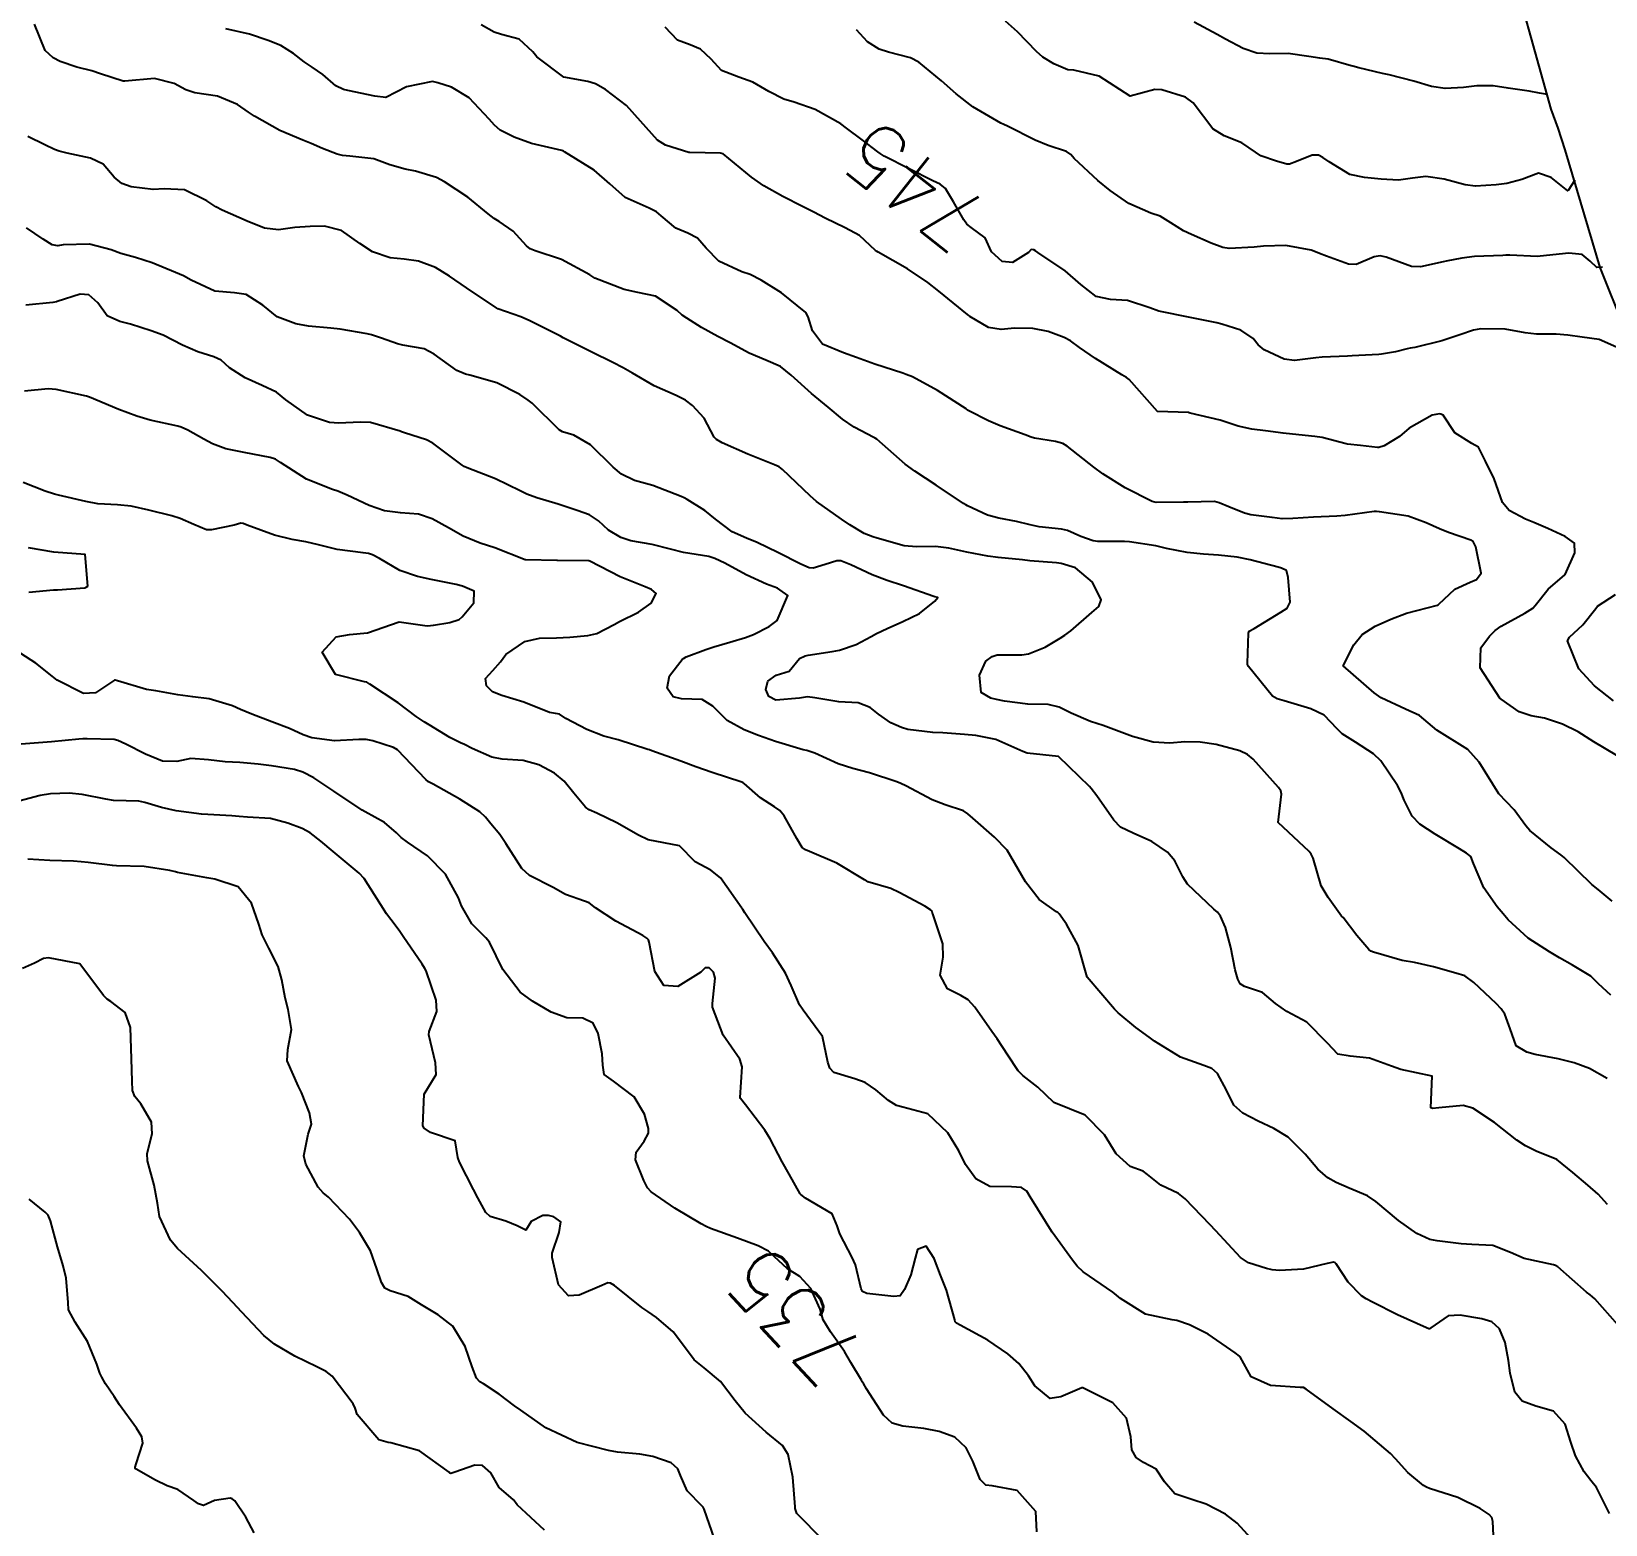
# Model space of a CAD drawing. Header units: metres. Extents: x 318500 to 325275, y 7408834 to 7428799.
# Drawn here: x 320350.2 to 320450.2, y 7412524.8 to 7412619.7 of the extents above; entities that cross this region are included whole.
import ezdxf
from ezdxf.enums import TextEntityAlignment as Align

# ---------------------------------------------------------------- set-up
doc = ezdxf.new("R2010")
doc.units = ezdxf.units.M
doc.header["$MEASUREMENT"] = 0
for name, color, linetype in [('Area', 45, 'Continuous'), ('Cotas', 45, 'Continuous'), ('Curvas de Nivel 1m', 11, 'Continuous'), ('Curvas de Nivel 5m', 15, 'Continuous')]:
    doc.layers.add(name, color=color, linetype=linetype)
doc.styles.add('Style-STANDARD', font='STANDARD.shx')

msp = doc.modelspace()

# ---------------------------------------------------------------- linework, layer by layer
at = {"layer": 'Area'}
msp.add_lwpolyline([(320443.77, 7412625.34), (320446.73, 7412614.76), (320447.17, 7412613.56), (320447.6, 7412612.17), (320449.84, 7412604.69), (320451.37, 7412600.84)], dxfattribs=at)
at = {"layer": 'Curvas de Nivel 1m', "flags": 128}
for points, elevation in [([(320450.54, 7412558.45), (320449.75, 7412559.17), (320449.26, 7412559.66), (320448.1, 7412560.36), (320447.27, 7412560.83), (320446.63, 7412561.21), (320445.29, 7412562.09), (320444.01, 7412563.25), (320443.69, 7412563.63), (320443.32, 7412564.07), (320442.46, 7412565.27), (320441.8, 7412566.83), (320441.64, 7412567.28), (320441.36, 7412567.49), (320440.91, 7412567.75), (320439.38, 7412568.69), (320438.4, 7412569.32), (320437.9, 7412569.83), (320437.41, 7412570.86), (320437.22, 7412571.34), (320436.98, 7412571.78), (320435.91, 7412573.36), (320435.45, 7412573.8), (320434.31, 7412574.53), (320433.47, 7412575.06), (320433.15, 7412575.39), (320432.32, 7412576.25), (320431.48, 7412576.66), (320429.77, 7412577.16), (320429.49, 7412577.24), (320429.33, 7412577.29), (320429.03, 7412577.45), (320427.52, 7412579.34), (320427.45, 7412579.47), (320427.44, 7412579.55), (320427.51, 7412581.47), (320427.55, 7412581.58), (320427.86, 7412581.77), (320429.56, 7412582.8), (320429.96, 7412583.05), (320430.16, 7412583.43), (320430.03, 7412585), (320429.92, 7412585.44), (320429.6, 7412585.59), (320429.4, 7412585.65), (320427.61, 7412586.13), (320426.8, 7412586.3), (320425.61, 7412586.43), (320424.65, 7412586.48), (320423.62, 7412586.58), (320422.31, 7412586.85), (320421.62, 7412587.01), (320419.94, 7412587.26), (320419.63, 7412587.28), (320417.93, 7412587.29), (320417.63, 7412587.34), (320416.85, 7412587.61), (320416, 7412587.99), (320415.63, 7412588.08), (320414.2, 7412588.21), (320413.64, 7412588.34), (320412.76, 7412588.55), (320411.64, 7412588.77), (320410.92, 7412588.97), (320409.65, 7412589.55), (320409.55, 7412589.61), (320409.39, 7412589.71), (320407.67, 7412590.86), (320406.3, 7412591.75), (320405.69, 7412592.21), (320403.89, 7412593.79), (320403.78, 7412593.86), (320403.71, 7412593.9), (320402.46, 7412594.55), (320401.72, 7412595.07), (320400.81, 7412595.83), (320399.74, 7412596.7), (320398.44, 7412597.86), (320397.77, 7412598.4), (320396.84, 7412598.82), (320395.78, 7412599.26), (320394.57, 7412599.91), (320393.79, 7412600.31), (320392.75, 7412600.88), (320391.81, 7412601.47), (320391.53, 7412601.67), (320391.2, 7412601.96), (320389.82, 7412602.87), (320388.71, 7412603.11), (320387.83, 7412603.3), (320385.98, 7412604.03), (320385.84, 7412604.1), (320385.65, 7412604.23), (320383.86, 7412605.2), (320382.19, 7412605.75), (320381.87, 7412605.89), (320381.64, 7412606.08), (320380.78, 7412607), (320379.89, 7412607.63), (320379.58, 7412607.81), (320379.19, 7412608.12), (320377.91, 7412609.17), (320376.42, 7412610.15), (320375.92, 7412610.41), (320374.58, 7412610.83), (320373.93, 7412610.94), (320372.95, 7412611.23), (320371.93, 7412611.6), (320370.4, 7412611.77), (320369.94, 7412611.82), (320369.6, 7412611.91), (320368.68, 7412612.26), (320367.94, 7412612.59), (320367.43, 7412612.79), (320365.96, 7412613.41), (320364.35, 7412614.32), (320363.97, 7412614.58), (320363.27, 7412615.05), (320361.99, 7412615.59), (320360.56, 7412615.8), (320359.99, 7412615.98), (320359.24, 7412616.39), (320358, 7412616.71), (320356.12, 7412616.55), (320356, 7412616.55), (320354.57, 7412617.01), (320354.01, 7412617.19), (320353.05, 7412617.43), (320352.01, 7412617.79), (320351.55, 7412618.02), (320351.05, 7412618.49), (320350.38, 7412620.17)], 742), ([(320448.25, 7412610.26), (320447.83, 7412609.59), (320447.8, 7412609.58), (320447.7, 7412609.65), (320446.74, 7412610.41), (320445.94, 7412610.69), (320444.88, 7412610.3), (320443.93, 7412610.04), (320443.24, 7412609.96), (320441.93, 7412609.86), (320441.27, 7412609.95), (320439.94, 7412610.31), (320438.78, 7412610.49), (320437.94, 7412610.38), (320437.04, 7412610.24), (320435.93, 7412610.32), (320434.89, 7412610.42), (320433.94, 7412610.62), (320432.64, 7412611.41), (320432.24, 7412611.7), (320431.95, 7412611.83), (320431.55, 7412611.83), (320430.57, 7412611.43), (320430.12, 7412611.26), (320429.95, 7412611.27), (320429.28, 7412611.45), (320428.29, 7412611.8), (320427.96, 7412612.03), (320427.09, 7412612.62), (320425.97, 7412613.07), (320425.24, 7412613.51), (320423.99, 7412615.16), (320423.51, 7412615.53), (320422.01, 7412615.98), (320421.55, 7412616.02), (320420, 7412615.58), (320418.02, 7412616.86), (320416.42, 7412617.23), (320416.02, 7412617.27), (320415.13, 7412617.64), (320414.45, 7412618.07), (320414.04, 7412618.42), (320412.83, 7412619.67), (320412.06, 7412620.35)], 747), ([(320446.49, 7412615.79), (320446.39, 7412615.72), (320446.01, 7412615.77), (320445.35, 7412615.9), (320444.01, 7412616.09), (320443.05, 7412616.24), (320442.01, 7412616.25), (320441.18, 7412616.13), (320440.01, 7412616.07), (320439.13, 7412616.21), (320438.02, 7412616.54), (320436.44, 7412616.94), (320436.02, 7412617.02), (320434.52, 7412617.38), (320434.13, 7412617.49), (320434.03, 7412617.52), (320432.57, 7412617.94), (320432.04, 7412618.01), (320431.35, 7412618.11), (320430.04, 7412618.29), (320428.86, 7412618.28), (320428.04, 7412618.33), (320427.18, 7412618.62), (320426.05, 7412619.2), (320425.52, 7412619.51), (320424.06, 7412620.3)], 748), ([(320450.61, 7412564.44), (320449.73, 7412565.17), (320449.33, 7412565.49), (320447.57, 7412567.2), (320447.36, 7412567.38), (320446.75, 7412567.83), (320445.39, 7412568.93), (320445.13, 7412569.23), (320444.4, 7412570.24), (320443.41, 7412571.26), (320442.17, 7412573.27), (320441.45, 7412574.08), (320439.47, 7412575.31), (320438.38, 7412576.23), (320437.48, 7412576.63), (320435.94, 7412577.36), (320435.49, 7412577.67), (320433.52, 7412579.39), (320434.2, 7412580.72), (320434.73, 7412581.37), (320435.56, 7412581.91), (320436.55, 7412582.36), (320437.56, 7412582.73), (320439.51, 7412583.25), (320439.57, 7412583.27), (320439.61, 7412583.31), (320440.62, 7412584.25), (320441.59, 7412584.7), (320441.99, 7412584.88), (320442.3, 7412585.27), (320441.96, 7412586.94), (320441.79, 7412587.28), (320441.63, 7412587.37), (320440.21, 7412587.87), (320439.64, 7412588.1), (320438.8, 7412588.48), (320437.65, 7412588.9), (320435.83, 7412589.17), (320435.65, 7412589.2), (320435.49, 7412589.2), (320433.65, 7412588.94), (320433.13, 7412588.89), (320431.64, 7412588.83), (320430.33, 7412588.75), (320429.64, 7412588.73), (320429.01, 7412588.81), (320427.65, 7412588.99), (320427.25, 7412589.08), (320426.25, 7412589.49), (320425.65, 7412589.75), (320425.34, 7412589.82), (320423.65, 7412589.79), (320423.39, 7412589.78), (320421.65, 7412589.76), (320421.38, 7412589.83), (320419.67, 7412590.7), (320418.25, 7412591.59), (320417.69, 7412592.01), (320415.99, 7412593.34), (320415.71, 7412593.52), (320415.24, 7412593.64), (320413.92, 7412593.86), (320413.71, 7412593.92), (320413.31, 7412594.06), (320411.72, 7412594.63), (320410.98, 7412594.95), (320409.73, 7412595.6), (320409.66, 7412595.64), (320409.56, 7412595.71), (320407.75, 7412596.89), (320406.16, 7412597.76), (320405.76, 7412597.91), (320405.55, 7412597.98), (320403.77, 7412598.55), (320402.61, 7412598.98), (320401.78, 7412599.28), (320400.45, 7412599.83), (320399.8, 7412600.67), (320399.54, 7412601.57), (320399.38, 7412601.85), (320397.83, 7412603.08), (320396.55, 7412603.89), (320395.85, 7412604.25), (320395.32, 7412604.43), (320393.86, 7412605.11), (320393.05, 7412605.93), (320392.5, 7412606.57), (320391.88, 7412606.88), (320391.12, 7412607.2), (320390.2, 7412607.98), (320389.89, 7412608.24), (320389.42, 7412608.46), (320387.91, 7412609.14), (320386.93, 7412610.01), (320385.93, 7412610.89), (320384.05, 7412612.06), (320383.98, 7412612.09), (320383.95, 7412612.11), (320383.88, 7412612.13), (320381.96, 7412612.59), (320380.85, 7412612.98), (320379.96, 7412613.43), (320379.59, 7412613.74), (320379.27, 7412614.12), (320377.99, 7412615.49), (320376.86, 7412616.15), (320376, 7412616.44), (320375.66, 7412616.51), (320374, 7412616.19), (320372.7, 7412615.5), (320371.99, 7412615.59), (320370.28, 7412615.95), (320370, 7412616.01), (320369.52, 7412616.25), (320368.7, 7412616.96), (320368.01, 7412617.42), (320367.5, 7412617.76), (320366.83, 7412618.29), (320366.03, 7412618.8), (320365.21, 7412619.13), (320364.04, 7412619.52), (320362.53, 7412619.86)], 743), ([(320450.92, 7412573.68), (320449.46, 7412574.56), (320448.45, 7412575.19), (320447.47, 7412575.68), (320446.32, 7412576.06), (320445.48, 7412576.21), (320444.71, 7412576.46), (320443.57, 7412577.26), (320443.49, 7412577.34), (320442.23, 7412579.27), (320442.28, 7412580.53), (320442.82, 7412581.27), (320443.19, 7412581.63), (320443.56, 7412581.9), (320445.07, 7412582.74), (320445.57, 7412583.05), (320445.73, 7412583.23), (320446.56, 7412584.25), (320447.6, 7412585.16), (320447.62, 7412585.18), (320447.64, 7412585.2), (320448.24, 7412586.57), (320448.22, 7412587.19), (320447.63, 7412587.61), (320446.54, 7412588.12), (320445.64, 7412588.5), (320445.12, 7412588.71), (320444.08, 7412589.25), (320443.66, 7412589.76), (320443.11, 7412591.27), (320442.57, 7412592.4), (320442.12, 7412593.28), (320441.71, 7412593.52), (320440.63, 7412594.2), (320439.87, 7412595.31), (320439.73, 7412595.39), (320439.64, 7412595.4), (320439.17, 7412595.32), (320437.72, 7412594.49), (320437.1, 7412593.96), (320436.12, 7412593.36), (320435.79, 7412593.27), (320435.71, 7412593.27), (320434.62, 7412593.38), (320433.8, 7412593.48), (320433.71, 7412593.5), (320432.19, 7412593.89), (320431.72, 7412593.97), (320431.12, 7412594.03), (320429.72, 7412594.17), (320428.58, 7412594.32), (320427.72, 7412594.42), (320426.86, 7412594.62), (320425.72, 7412594.99), (320423.8, 7412595.45), (320423.73, 7412595.47), (320423.69, 7412595.48), (320421.73, 7412595.55), (320419.92, 7412597.58), (320419.76, 7412597.71), (320419.47, 7412597.88), (320417.78, 7412598.91), (320416.78, 7412599.62), (320416.2, 7412600.03), (320415.8, 7412600.25), (320414.79, 7412600.63), (320413.8, 7412600.82), (320412.64, 7412600.84), (320411.8, 7412600.76), (320410.98, 7412600.88), (320409.81, 7412601.59), (320409.74, 7412601.64), (320409.65, 7412601.71), (320407.83, 7412603.2), (320407.14, 7412603.75), (320405.85, 7412604.62), (320403.98, 7412605.68), (320403.87, 7412605.74), (320403.81, 7412605.79), (320402.8, 7412606.73), (320401.88, 7412607.23), (320400.62, 7412607.83), (320399.9, 7412608.21), (320399.18, 7412608.57), (320397.91, 7412609.22), (320396.72, 7412609.89), (320395.93, 7412610.45), (320394.12, 7412611.92), (320393.95, 7412611.96), (320392.01, 7412612.01), (320391.95, 7412612.01), (320390.46, 7412612.48), (320389.96, 7412612.8), (320388.88, 7412613.99), (320387.98, 7412614.99), (320386.66, 7412616.02), (320386.01, 7412616.38), (320385.54, 7412616.51), (320384.01, 7412616.8), (320382.29, 7412618.08), (320382.03, 7412618.41), (320381.16, 7412619.21), (320380.04, 7412619.5), (320379.57, 7412619.65), (320378.75, 7412620.13)], 744), ([(320450.01, 7412604.73), (320449.65, 7412604.71), (320449.22, 7412605.11), (320448.71, 7412605.52), (320447.87, 7412605.61), (320446.05, 7412605.41), (320445.87, 7412605.39), (320444.11, 7412605.49), (320443.87, 7412605.48), (320443.67, 7412605.47), (320441.87, 7412605.39), (320441.07, 7412605.29), (320440.07, 7412605.1), (320439.87, 7412605.06), (320438.44, 7412604.75), (320437.86, 7412604.76), (320436.25, 7412605.36), (320435.87, 7412605.44), (320435.49, 7412605.37), (320434.36, 7412604.89), (320433.86, 7412604.92), (320432.46, 7412605.41), (320432.03, 7412605.58), (320431.87, 7412605.65), (320431.49, 7412605.81), (320429.88, 7412606.09), (320428.46, 7412606.05), (320427.88, 7412605.99), (320426.28, 7412605.9), (320425.87, 7412605.97), (320425.13, 7412606.25), (320423.88, 7412606.8), (320423.38, 7412607.03), (320422.58, 7412607.54), (320421.9, 7412607.96), (320421.3, 7412608.16), (320419.91, 7412608.76), (320418.71, 7412609.59), (320417.93, 7412610.22), (320416.44, 7412611.62), (320416.21, 7412611.88), (320415.95, 7412612.07), (320414.77, 7412612.46), (320413.96, 7412612.8), (320412.2, 7412613.68), (320411.97, 7412613.79), (320411.77, 7412613.88), (320409.99, 7412614.9), (320408.93, 7412615.73), (320408.01, 7412616.56), (320406.56, 7412617.75), (320406.03, 7412618.02), (320404.64, 7412618.39), (320404.04, 7412618.58), (320403.29, 7412619.05), (320402.6, 7412619.81)], 746), ([(320450.3, 7412553.16), (320449.18, 7412553.81), (320448.21, 7412554.16), (320447.19, 7412554.41), (320445.72, 7412554.7), (320445.19, 7412554.84), (320444.52, 7412555.24), (320444.13, 7412556.33), (320443.8, 7412557.25), (320443.57, 7412557.59), (320443.24, 7412557.94), (320441.82, 7412559.27), (320441.26, 7412559.68), (320440.69, 7412559.86), (320439.26, 7412560.26), (320438.06, 7412560.53), (320437.27, 7412560.66), (320435.45, 7412561.19), (320435.28, 7412561.26), (320435.15, 7412561.36), (320434.4, 7412562.26), (320433.53, 7412563.39), (320433.42, 7412563.49), (320433.31, 7412563.62), (320432.58, 7412564.66), (320432.13, 7412565.41), (320431.61, 7412567.16), (320431.5, 7412567.42), (320431.36, 7412567.59), (320429.39, 7412569.44), (320429.61, 7412571.23), (320429.56, 7412571.44), (320429.41, 7412571.66), (320427.81, 7412573.46), (320427.44, 7412573.76), (320426.95, 7412573.98), (320425.45, 7412574.39), (320424.43, 7412574.54), (320423.46, 7412574.55), (320422.51, 7412574.48), (320421.45, 7412574.53), (320420.14, 7412574.89), (320419.46, 7412575.15), (320418.27, 7412575.59), (320417.47, 7412575.86), (320416.24, 7412576.38), (320415.48, 7412576.76), (320414.77, 7412576.93), (320413.48, 7412576.96), (320412.01, 7412577.15), (320411.49, 7412577.25), (320411.14, 7412577.33), (320410.53, 7412577.69), (320410.42, 7412578.79), (320410.82, 7412579.69), (320411.22, 7412579.99), (320411.53, 7412580.08), (320413.1, 7412580.09), (320413.53, 7412580.14), (320414.59, 7412580.58), (320415.54, 7412581.15), (320415.84, 7412581.33), (320416.23, 7412581.62), (320417.56, 7412582.78), (320418.01, 7412583.15), (320418.15, 7412583.59), (320417.59, 7412584.71), (320416.51, 7412585.62), (320415.6, 7412585.9), (320415.3, 7412585.94), (320413.61, 7412586.07), (320413.15, 7412586.12), (320411.61, 7412586.27), (320410.94, 7412586.36), (320409.61, 7412586.62), (320408.47, 7412586.87), (320407.62, 7412586.98), (320406.42, 7412586.95), (320405.62, 7412587.01), (320403.92, 7412587.49), (320403.63, 7412587.58), (320403.09, 7412587.8), (320402.17, 7412588.35), (320401.64, 7412588.71), (320400.05, 7412589.84), (320399.66, 7412590.18), (320397.9, 7412591.87), (320397.68, 7412592.04), (320397.4, 7412592.15), (320395.69, 7412592.84), (320394.06, 7412593.56), (320393.71, 7412593.76), (320393.56, 7412593.92), (320392.92, 7412595.13), (320392.19, 7412595.94), (320391.73, 7412596.26), (320391.14, 7412596.56), (320389.75, 7412597.19), (320388.36, 7412597.99), (320387.77, 7412598.33), (320387.12, 7412598.66), (320385.78, 7412599.32), (320384.34, 7412600.05), (320383.97, 7412600.24), (320383.79, 7412600.33), (320382.64, 7412600.91), (320381.8, 7412601.34), (320381.28, 7412601.56), (320379.81, 7412602.07), (320379.74, 7412602.11), (320377.83, 7412603.41), (320376.73, 7412604.15), (320375.85, 7412604.69), (320374.78, 7412605.1), (320373.85, 7412605.22), (320372.96, 7412605.32), (320371.85, 7412605.7), (320371.04, 7412606.23), (320369.87, 7412607.05), (320368.8, 7412607.33), (320367.88, 7412607.31), (320366.91, 7412607.25), (320365.87, 7412607.1), (320364.98, 7412607.21), (320363.88, 7412607.64), (320362.29, 7412608.34), (320361.89, 7412608.55), (320361.32, 7412608.93), (320359.91, 7412609.63), (320358.61, 7412609.69), (320357.91, 7412609.65), (320356.51, 7412609.83), (320355.91, 7412610.04), (320355.43, 7412610.44), (320354.74, 7412611.26), (320353.93, 7412611.64), (320352.45, 7412611.96), (320351.94, 7412612.09), (320351.65, 7412612.2), (320351.02, 7412612.49), (320349.95, 7412613.03)], 741), ([(320450.97, 7412537.51), (320449.51, 7412539.17), (320449.23, 7412539.41), (320448.99, 7412539.59), (320447.16, 7412541.2), (320447.01, 7412541.29), (320446.88, 7412541.33), (320445.02, 7412541.72), (320444.16, 7412542.1), (320443.03, 7412542.55), (320441.7, 7412542.61), (320441.03, 7412542.65), (320439.49, 7412542.84), (320439.03, 7412542.94), (320438.2, 7412543.32), (320437.05, 7412544.14), (320435.61, 7412545.35), (320435.07, 7412545.71), (320433.9, 7412546.2), (320433.08, 7412546.55), (320432.55, 7412546.86), (320431.91, 7412547.41), (320431.1, 7412548.35), (320430.03, 7412549.43), (320429.13, 7412549.98), (320428.13, 7412550.46), (320427.14, 7412550.96), (320426.58, 7412551.48), (320426.11, 7412552.43), (320425.53, 7412553.49), (320425.17, 7412553.79), (320424.68, 7412554), (320423.18, 7412554.51), (320421.54, 7412555.54), (320421.2, 7412555.79), (320420.36, 7412556.41), (320419.23, 7412557.34), (320418.99, 7412557.58), (320417.25, 7412559.6), (320416.68, 7412561.61), (320415.94, 7412562.98), (320415.48, 7412563.63), (320415.39, 7412563.71), (320415.31, 7412563.76), (320414.21, 7412564.53), (320413.33, 7412565.66), (320412.17, 7412567.67), (320411.37, 7412568.49), (320409.99, 7412569.7), (320409.68, 7412569.99), (320409.39, 7412570.17), (320408.23, 7412570.56), (320407.4, 7412570.87), (320405.73, 7412571.76), (320405.41, 7412571.92), (320405.16, 7412572.02), (320403.42, 7412572.58), (320402.36, 7412572.87), (320401.43, 7412573.17), (320399.95, 7412573.83), (320399.44, 7412574.01), (320399.22, 7412574.06), (320397.45, 7412574.58), (320396.37, 7412574.97), (320395.46, 7412575.33), (320394.38, 7412575.91), (320393.48, 7412576.82), (320392.8, 7412577.24), (320391.48, 7412577.29), (320390.95, 7412577.42), (320390.58, 7412577.96), (320390.71, 7412578.75), (320391.52, 7412579.78), (320391.6, 7412579.86), (320391.77, 7412579.95), (320393.02, 7412580.43), (320393.53, 7412580.59), (320394.56, 7412580.89), (320395.54, 7412581.19), (320396.05, 7412581.38), (320397.05, 7412581.88), (320397.55, 7412582.27), (320398.24, 7412583.86), (320397.58, 7412584.32), (320396.88, 7412584.58), (320395.59, 7412585.16), (320394.23, 7412585.91), (320393.6, 7412586.21), (320393.21, 7412586.33), (320391.61, 7412586.6), (320390.78, 7412586.8), (320389.62, 7412587.09), (320388.27, 7412587.34), (320387.62, 7412587.54), (320386.84, 7412588.01), (320386.21, 7412588.6), (320385.64, 7412588.98), (320384.86, 7412589.26), (320383.65, 7412589.66), (320382.29, 7412590.07), (320381.65, 7412590.3), (320381.24, 7412590.5), (320379.67, 7412591.27), (320377.86, 7412591.96), (320377.68, 7412592.05), (320377.55, 7412592.14), (320375.69, 7412593.53), (320375.27, 7412593.74), (320373.87, 7412594.19), (320373.7, 7412594.25), (320373.6, 7412594.3), (320371.71, 7412594.86), (320371.06, 7412594.87), (320369.71, 7412594.8), (320369.11, 7412594.85), (320367.72, 7412595.32), (320366.35, 7412596.29), (320365.74, 7412596.77), (320364.84, 7412597.21), (320363.75, 7412597.69), (320362.77, 7412598.33), (320362.23, 7412598.81), (320361.77, 7412599.03), (320360.75, 7412599.34), (320359.77, 7412599.77), (320358.54, 7412600.39), (320357.78, 7412600.68), (320356.46, 7412601.09), (320355.79, 7412601.26), (320354.99, 7412601.63), (320354.39, 7412602.45), (320353.82, 7412602.97), (320353.27, 7412603.01), (320351.81, 7412602.53), (320351.77, 7412602.52), (320351.53, 7412602.48), (320349.81, 7412602.31)], 739), ([(320450.44, 7412525.52), (320449.63, 7412527.17), (320449.27, 7412527.61), (320448.84, 7412528.17), (320448.29, 7412529.19), (320447.99, 7412530.06), (320447.63, 7412531.19), (320446.89, 7412532.03), (320445.76, 7412532.35), (320444.9, 7412532.67), (320444.43, 7412533.24), (320444.13, 7412534.45), (320444.04, 7412535.24), (320443.82, 7412536.38), (320443.46, 7412537.25), (320442.97, 7412537.7), (320442.34, 7412537.89), (320440.97, 7412538.12), (320440.19, 7412538.08), (320439.09, 7412537.31), (320439.02, 7412537.25), (320438.96, 7412537.25), (320438.81, 7412537.31), (320436.97, 7412538.14), (320435.39, 7412538.95), (320434.99, 7412539.17), (320434.69, 7412539.36), (320433.84, 7412540.22), (320433.09, 7412541.39), (320433.01, 7412541.46), (320432.91, 7412541.49), (320432.51, 7412541.4), (320431.01, 7412541.04), (320429.48, 7412540.96), (320429.01, 7412541.01), (320428.65, 7412541.09), (320427.5, 7412541.46), (320427.01, 7412541.8), (320425.44, 7412543.49), (320425.05, 7412543.88), (320423.48, 7412545.52), (320423.07, 7412545.85), (320421.94, 7412546.39), (320421.09, 7412547.07), (320420.81, 7412547.28), (320420, 7412547.57), (320419.1, 7412548.37), (320418.35, 7412549.59), (320417.14, 7412550.83), (320415.15, 7412551.63), (320414.13, 7412552.61), (320413.17, 7412553.36), (320412.87, 7412553.66), (320412.22, 7412554.64), (320411.55, 7412555.68), (320411.21, 7412556.15), (320410.12, 7412557.7), (320409.7, 7412558.17), (320409.24, 7412558.43), (320408.39, 7412558.87), (320407.92, 7412559.73), (320408.11, 7412560.88), (320408.09, 7412561.73), (320407.48, 7412563.56), (320407.42, 7412563.74), (320407.38, 7412563.81), (320407.31, 7412563.89), (320406.94, 7412564.12), (320405.32, 7412564.98), (320404.79, 7412565.24), (320403.33, 7412565.67), (320403.25, 7412565.71), (320403.12, 7412565.79), (320401.35, 7412566.85), (320399.61, 7412567.58), (320399.36, 7412567.69), (320399.15, 7412567.84), (320398.8, 7412568.42), (320398, 7412569.86), (320397.73, 7412570.2), (320397.4, 7412570.42), (320396.5, 7412570.99), (320395.47, 7412571.9), (320395.41, 7412571.95), (320395.32, 7412571.99), (320393.42, 7412572.61), (320392.39, 7412572.97), (320391.43, 7412573.32), (320389.6, 7412573.98), (320389.44, 7412574.04), (320389.35, 7412574.07), (320387.45, 7412574.68), (320386.54, 7412574.92), (320385.46, 7412575.35), (320384.14, 7412576.05), (320383.73, 7412576.31), (320383.47, 7412576.35), (320383.1, 7412576.43), (320381.47, 7412577.08), (320380.07, 7412577.51), (320379.48, 7412577.73), (320379.1, 7412578.12), (320379.03, 7412578.58), (320379.5, 7412579.1), (320379.98, 7412579.64), (320380.31, 7412580.1), (320381.53, 7412580.93), (320382.46, 7412581.14), (320383.54, 7412581.17), (320384.39, 7412581.2), (320385.54, 7412581.31), (320386.11, 7412581.45), (320387.2, 7412582.01), (320387.55, 7412582.2), (320388.75, 7412582.79), (320389.56, 7412583.36), (320389.87, 7412583.98), (320389.57, 7412584.24), (320389.17, 7412584.4), (320387.59, 7412585.05), (320385.66, 7412586.03), (320385.6, 7412586.05), (320385.57, 7412586.06), (320383.6, 7412586.09), (320383.57, 7412586.09), (320381.6, 7412586.12), (320381.55, 7412586.13), (320379.61, 7412586.88), (320378.68, 7412587.19), (320377.61, 7412587.63), (320376.68, 7412588.15), (320375.63, 7412588.73), (320374.77, 7412589.03), (320373.63, 7412589.11), (320372.6, 7412589.24), (320371.64, 7412589.58), (320370.24, 7412590.23), (320369.65, 7412590.48), (320369.31, 7412590.59), (320367.66, 7412591.24), (320366, 7412592.3), (320365.82, 7412592.43), (320365.68, 7412592.52), (320365.35, 7412592.63), (320363.69, 7412592.94), (320362.53, 7412593.18), (320361.69, 7412593.49), (320361.14, 7412593.8), (320360.11, 7412594.37), (320359.7, 7412594.55), (320359.47, 7412594.61), (320357.71, 7412595), (320356.87, 7412595.26), (320355.72, 7412595.68), (320353.86, 7412596.46), (320353.73, 7412596.51), (320353.67, 7412596.52), (320351.74, 7412596.95), (320351.23, 7412596.99), (320349.73, 7412596.84)], 738), ([(320443.12, 7412523.25), (320443.04, 7412525.01), (320442.97, 7412525.26), (320442.8, 7412525.46), (320442.22, 7412525.85), (320440.82, 7412526.54), (320439.02, 7412527.11), (320438.83, 7412527.19), (320438.63, 7412527.31), (320437.63, 7412528.12), (320436.85, 7412528.99), (320436.53, 7412529.34), (320434.87, 7412530.76), (320434.02, 7412531.37), (320432.89, 7412532.17), (320431.18, 7412533.42), (320431.01, 7412533.52), (320430.91, 7412533.53), (320430.8, 7412533.53), (320428.91, 7412533.65), (320427.67, 7412534.21), (320426.97, 7412535.47), (320426.93, 7412535.53), (320426.67, 7412535.73), (320424.95, 7412536.92), (320423.77, 7412537.51), (320422.96, 7412537.78), (320422.66, 7412537.83), (320420.97, 7412538.18), (320419.37, 7412539.19), (320418.99, 7412539.51), (320418.89, 7412539.58), (320417, 7412540.87), (320416.63, 7412541.23), (320416.32, 7412541.61), (320415.04, 7412543.4), (320414.89, 7412543.63), (320414.62, 7412544.07), (320413.64, 7412545.65), (320413.42, 7412546), (320413.08, 7412546.24), (320412.45, 7412546.29), (320411.08, 7412546.3), (320410.18, 7412546.79), (320409.53, 7412547.7), (320409.1, 7412548.56), (320408.41, 7412549.72), (320407.14, 7412550.92), (320405.55, 7412551.35), (320405.15, 7412551.45), (320404.64, 7412551.77), (320403.82, 7412552.44), (320403.16, 7412552.9), (320402.5, 7412553.14), (320401.17, 7412553.55), (320400.91, 7412553.82), (320400.79, 7412554.21), (320400.45, 7412555.83), (320399.22, 7412557.5), (320398.99, 7412557.84), (320398.46, 7412559.07), (320398.09, 7412559.86), (320397.27, 7412561.15), (320396.73, 7412561.88), (320395.51, 7412563.69), (320395.38, 7412563.9), (320395.35, 7412563.94), (320395.31, 7412563.99), (320393.97, 7412565.91), (320393.34, 7412566.4), (320392.35, 7412566.94), (320391.36, 7412567.95), (320389.37, 7412568.34), (320388.74, 7412568.62), (320387.38, 7412569.41), (320386.1, 7412570.02), (320385.61, 7412570.24), (320385.39, 7412570.41), (320384.65, 7412571.29), (320384.03, 7412572.05), (320383.42, 7412572.56), (320382.41, 7412573.09), (320381.43, 7412573.37), (320380.08, 7412573.45), (320379.43, 7412573.59), (320378.17, 7412574.13), (320377.69, 7412574.38), (320377.44, 7412574.49), (320376.76, 7412574.83), (320375.45, 7412575.63), (320375.13, 7412575.83), (320374.62, 7412576.17), (320373.47, 7412577.03), (320371.68, 7412578.22), (320371.49, 7412578.34), (320371.33, 7412578.38), (320369.5, 7412578.84), (320368.64, 7412580.25), (320369.53, 7412581.22), (320370.38, 7412581.38), (320371.53, 7412581.49), (320373.54, 7412582.19), (320375.32, 7412581.94), (320375.54, 7412581.95), (320375.72, 7412581.98), (320376.77, 7412582.15), (320377.35, 7412582.34), (320377.55, 7412582.51), (320378.29, 7412583.4), (320378.3, 7412584.13), (320377.57, 7412584.45), (320377.17, 7412584.55), (320375.58, 7412584.88), (320374.7, 7412585.06), (320373.59, 7412585.45), (320372.29, 7412586.21), (320371.84, 7412586.45), (320371.6, 7412586.53), (320371.25, 7412586.57), (320369.61, 7412586.79), (320368.42, 7412587.07), (320367.61, 7412587.26), (320366.75, 7412587.42), (320365.61, 7412587.7), (320363.89, 7412588.32), (320363.62, 7412588.43), (320363.49, 7412588.46), (320363.05, 7412588.33), (320361.62, 7412588.02), (320361.3, 7412588.04), (320360.49, 7412588.37), (320359.63, 7412588.76), (320359.09, 7412588.92), (320357.63, 7412589.28), (320356.52, 7412589.53), (320355.64, 7412589.61), (320354.4, 7412589.68), (320353.64, 7412589.84), (320351.89, 7412590.23), (320351.65, 7412590.29), (320351.04, 7412590.49), (320349.66, 7412591.04)], 737), ([(320350.01, 7412584.06), (320351.57, 7412584.21), (320351.83, 7412584.22), (320353.57, 7412584.35), (320353.65, 7412584.38), (320353.75, 7412584.46), (320353.6, 7412586.46), (320351.6, 7412586.62), (320349.98, 7412586.88)], 736), ([(320428.12, 7412523.45), (320426.79, 7412524.9), (320426.05, 7412525.48), (320424.81, 7412526.12), (320423.91, 7412526.41), (320422.82, 7412526.77), (320422.17, 7412527.53), (320421.64, 7412528.34), (320420.84, 7412528.77), (320420.38, 7412529.09), (320420.09, 7412529.56), (320420.04, 7412530.39), (320419.76, 7412531.57), (320418.89, 7412532.56), (320416.99, 7412533.51), (320416.91, 7412533.51), (320415.58, 7412532.94), (320414.9, 7412532.82), (320413.94, 7412533.64), (320413.54, 7412534.27), (320412.92, 7412535.06), (320412.22, 7412535.67), (320410.94, 7412536.53), (320409.18, 7412537.48), (320408.96, 7412537.62), (320408.88, 7412537.71), (320408.84, 7412537.83), (320408.32, 7412539.72), (320407.94, 7412540.67), (320407.54, 7412541.73), (320407.02, 7412542.5), (320406.47, 7412542.29), (320406.33, 7412541.75), (320406.06, 7412540.69), (320405.65, 7412539.75), (320405.38, 7412539.36), (320404.98, 7412539.31), (320403.26, 7412539.51), (320402.99, 7412539.63), (320402.9, 7412539.79), (320402.54, 7412541.33), (320402.32, 7412541.8), (320401.54, 7412543.3), (320401.38, 7412543.81), (320401.05, 7412544.56), (320399.36, 7412545.55), (320399.07, 7412545.79), (320399.03, 7412545.84), (320398.32, 7412547.08), (320397.88, 7412547.86), (320397.11, 7412549.33), (320396.78, 7412549.88), (320395.55, 7412551.49), (320395.24, 7412551.9), (320395.21, 7412551.96), (320395.33, 7412553.9), (320395.18, 7412554.4), (320394.13, 7412555.91), (320393.45, 7412557.69), (320393.45, 7412557.92), (320393.63, 7412559.53), (320393.51, 7412559.92), (320393.25, 7412560.19), (320392.98, 7412560.2), (320392.71, 7412559.93), (320391.24, 7412559.02), (320390.36, 7412559.08), (320389.78, 7412559.97), (320389.43, 7412561.83), (320389.38, 7412561.98), (320389.28, 7412562.09), (320389.02, 7412562.25), (320387.3, 7412563.17), (320386.02, 7412564.02), (320385.61, 7412564.32), (320385.31, 7412564.43), (320384.11, 7412564.85), (320383.32, 7412565.3), (320381.83, 7412566.07), (320381.34, 7412566.51), (320380.32, 7412568.1), (320379.93, 7412568.66), (320379.37, 7412569.34), (320379.03, 7412569.77), (320378.66, 7412570.12), (320377.39, 7412570.92), (320375.71, 7412571.86), (320375.41, 7412572.02), (320375.24, 7412572.16), (320373.44, 7412574.04), (320373.18, 7412574.19), (320371.86, 7412574.63), (320371.44, 7412574.7), (320370.97, 7412574.7), (320369.44, 7412574.63), (320368, 7412574.82), (320367.45, 7412575.01), (320366.58, 7412575.41), (320365.46, 7412575.83), (320364.17, 7412576.31), (320363.46, 7412576.62), (320362.95, 7412576.84), (320361.47, 7412577.29), (320360.43, 7412577.41), (320359.48, 7412577.54), (320358.09, 7412577.79), (320357.48, 7412577.88), (320355.64, 7412578.43), (320355.49, 7412578.48), (320355.45, 7412578.47), (320355.4, 7412578.43), (320354.25, 7412577.67), (320353.48, 7412577.62), (320351.82, 7412578.48), (320351.49, 7412578.73), (320350.45, 7412579.55), (320349.51, 7412580.17)], 736), ([(320400.51, 7412523.81), (320398.8, 7412525.53), (320398.71, 7412525.84), (320398.7, 7412525.94), (320398.55, 7412527.84), (320398.27, 7412529.28), (320397.89, 7412529.85), (320396.86, 7412530.69), (320395.52, 7412531.89), (320394.89, 7412532.69), (320393.97, 7412533.91), (320392.92, 7412534.77), (320392.28, 7412535.29), (320391.8, 7412535.94), (320390.95, 7412537.06), (320389.89, 7412537.97), (320389.34, 7412538.35), (320388.97, 7412538.62), (320387.23, 7412540), (320386.98, 7412540.15), (320386.8, 7412540.18), (320386.42, 7412540.01), (320384.97, 7412539.4), (320384.3, 7412539.36), (320383.67, 7412540.05), (320383.26, 7412541.8), (320383.27, 7412542.06), (320383.7, 7412543.38), (320383.81, 7412544.05), (320383.37, 7412544.38), (320383.04, 7412544.46), (320382.66, 7412544.45), (320381.92, 7412544.07), (320381.59, 7412543.52), (320381.04, 7412543.8), (320380.33, 7412544.09), (320379.33, 7412544.4), (320379.05, 7412544.64), (320378.53, 7412545.59), (320378.27, 7412546.12), (320377.38, 7412547.84), (320377.28, 7412548.14), (320377.11, 7412549.2), (320375.54, 7412549.73), (320375.12, 7412550), (320375.05, 7412550.16), (320375.14, 7412552.16), (320375.9, 7412553.41), (320375.86, 7412554.15), (320375.42, 7412555.93), (320375.45, 7412556.16), (320375.93, 7412557.43), (320375.9, 7412558.15), (320375.25, 7412560.01), (320375.18, 7412560.16), (320375, 7412560.42), (320373.8, 7412562.18), (320373.59, 7412562.5), (320373.29, 7412562.91), (320372.73, 7412563.63), (320372.37, 7412564.2), (320371.32, 7412565.87), (320371, 7412566.22), (320369.35, 7412567.59), (320368.56, 7412568.25), (320367.89, 7412568.78), (320367.37, 7412569.05), (320366.46, 7412569.38), (320365.37, 7412569.68), (320363.91, 7412569.78), (320363.37, 7412569.81), (320362.91, 7412569.86), (320361.38, 7412569.94), (320360.98, 7412569.96), (320359.38, 7412570.17), (320358.44, 7412570.39), (320357.38, 7412570.71), (320357, 7412570.79), (320355.39, 7412570.84), (320354.91, 7412570.91), (320353.39, 7412571.22), (320352.57, 7412571.29), (320351.39, 7412571.25), (320350.74, 7412571.14), (320349.38, 7412570.78)], 734), ([(320393.58, 7412523.91), (320392.92, 7412525.8), (320392.86, 7412525.92), (320392.8, 7412525.99), (320391.85, 7412526.97), (320391.42, 7412527.94), (320391.25, 7412528.37), (320390.83, 7412528.74), (320389.66, 7412529.15), (320388.84, 7412529.29), (320387.41, 7412529.42), (320386.84, 7412529.52), (320384.85, 7412530.03), (320382.86, 7412530.97), (320381.27, 7412532.08), (320380.88, 7412532.36), (320379.9, 7412533.11), (320378.9, 7412533.76), (320378.67, 7412533.88), (320378.45, 7412534.12), (320378.18, 7412534.85), (320377.74, 7412536.13), (320376.95, 7412537.43), (320376.01, 7412538.15), (320374.97, 7412538.78), (320374.11, 7412539.31), (320372.97, 7412539.68), (320372.63, 7412539.85), (320372.42, 7412540.2), (320372.13, 7412541.06), (320371.71, 7412542.21), (320371.03, 7412543.37), (320370.38, 7412544.23), (320369.05, 7412545.62), (320368.71, 7412545.9), (320368.39, 7412546.25), (320367.61, 7412547.73), (320367.49, 7412548.26), (320367.75, 7412549.62), (320367.98, 7412550.26), (320367.85, 7412550.98), (320367.33, 7412552.27), (320367.15, 7412552.65), (320366.42, 7412554.28), (320366.47, 7412555), (320366.7, 7412556.28), (320366.48, 7412557.55), (320366.29, 7412558.28), (320366.09, 7412559.44), (320365.85, 7412560.29), (320365.27, 7412561.44), (320364.84, 7412562.3), (320364.62, 7412562.97), (320364.15, 7412564.31), (320363.32, 7412565.34), (320361.83, 7412565.83), (320361.32, 7412565.92), (320359.45, 7412566.26), (320359.33, 7412566.29), (320358.98, 7412566.38), (320357.33, 7412566.64), (320355.59, 7412566.68), (320355.33, 7412566.69), (320353.77, 7412566.89), (320353.34, 7412566.94), (320352.84, 7412566.97), (320351.34, 7412567.02), (320349.95, 7412567.11)], 733), ([(320382.78, 7412524.47), (320381.05, 7412526.08), (320380.94, 7412526.22), (320380.8, 7412526.39), (320379.89, 7412527.18), (320379.37, 7412528.1), (320378.83, 7412528.58), (320378.35, 7412528.6), (320377.07, 7412528.14), (320376.82, 7412528.06), (320376.76, 7412528.08), (320376.72, 7412528.14), (320374.84, 7412529.5), (320373.01, 7412530.02), (320372.85, 7412530.04), (320372.26, 7412530.2), (320370.87, 7412531.81), (320370.75, 7412532.22), (320370.62, 7412532.49), (320369.28, 7412534.24), (320368.9, 7412534.54), (320368.32, 7412534.84), (320366.92, 7412535.53), (320365.61, 7412536.29), (320364.94, 7412536.83), (320363.55, 7412538.31), (320362.97, 7412538.94), (320362.29, 7412539.65), (320361.6, 7412540.34), (320360.99, 7412540.96), (320359.45, 7412542.37), (320359.02, 7412542.89), (320358.32, 7412544.39), (320358.19, 7412545.25), (320357.97, 7412546.39), (320357.55, 7412547.93), (320357.53, 7412548.4), (320357.85, 7412549.65), (320357.81, 7412550.39), (320357.13, 7412551.55), (320356.75, 7412552.02), (320356.59, 7412552.41), (320356.57, 7412552.99), (320356.54, 7412554.41), (320356.51, 7412555.08), (320356.47, 7412556.41), (320356.14, 7412557.35), (320355.22, 7412558.06), (320354.98, 7412558.2), (320354.76, 7412558.44), (320353.25, 7412560.46), (320351.26, 7412560.83), (320350.95, 7412560.79), (320350.37, 7412560.49), (320349.6, 7412560.15)], 732), ([(320364.33, 7412524.3), (320363.8, 7412525.29), (320363.09, 7412526.32), (320362.93, 7412526.45), (320362.8, 7412526.49), (320361.8, 7412526.34), (320361.1, 7412526.04), (320360.8, 7412526.13), (320360.5, 7412526.35), (320359.48, 7412527.04), (320358.81, 7412527.28), (320358.06, 7412527.63), (320356.82, 7412528.33), (320356.78, 7412528.36), (320356.76, 7412528.4), (320356.77, 7412528.46), (320356.82, 7412528.67), (320357.25, 7412529.99), (320357.2, 7412530.4), (320356.86, 7412530.94), (320355.78, 7412532.42), (320355.43, 7412532.96), (320354.89, 7412533.77), (320354.64, 7412534.18), (320354.53, 7412534.44), (320354.34, 7412535.01), (320353.74, 7412536.45), (320352.95, 7412537.67), (320352.53, 7412538.46), (320352.5, 7412538.93), (320352.39, 7412540.47), (320352.19, 7412541.27), (320351.84, 7412542.47), (320351.39, 7412544.12), (320351.23, 7412544.48), (320351.04, 7412544.68), (320350.04, 7412545.49)], 731)]:
    msp.add_lwpolyline(points, dxfattribs=dict(at, elevation=elevation))
at = {"layer": 'Curvas de Nivel 5m', "flags": 128}
for points, elevation in [([(320451.65, 7412599.3), (320449.8, 7412600.12), (320448.71, 7412600.28), (320447.8, 7412600.4), (320447.06, 7412600.46), (320445.8, 7412600.46), (320445.1, 7412600.54), (320443.81, 7412600.78), (320442.28, 7412600.8), (320441.8, 7412600.71), (320440.94, 7412600.43), (320439.8, 7412600.05), (320438.07, 7412599.61), (320437.79, 7412599.57), (320437.6, 7412599.54), (320436.85, 7412599.35), (320435.96, 7412599.19), (320435.79, 7412599.17), (320434.09, 7412599.09), (320433.79, 7412599.07), (320432.19, 7412599), (320431.78, 7412598.96), (320430.43, 7412598.78), (320429.78, 7412598.88), (320428.51, 7412599.46), (320428.12, 7412599.79), (320427.8, 7412600.19), (320427.03, 7412600.71), (320425.81, 7412601.1), (320425.49, 7412601.18), (320423.81, 7412601.52), (320421.82, 7412601.93), (320421.24, 7412602.13), (320419.83, 7412602.61), (320418.75, 7412602.67), (320417.83, 7412602.85), (320416.85, 7412603.61), (320415.85, 7412604.49), (320414.12, 7412605.66), (320413.98, 7412605.76), (320413.87, 7412605.83), (320413.7, 7412605.84), (320413.54, 7412605.66), (320412.51, 7412605.02), (320411.86, 7412605.08), (320411.19, 7412605.69), (320410.78, 7412606.59), (320409.89, 7412607.24), (320409.62, 7412607.45), (320409.43, 7412607.72), (320408.76, 7412608.87), (320408.26, 7412609.73), (320407.92, 7412609.99), (320407.46, 7412610.21), (320405.94, 7412610.96), (320404.35, 7412611.78), (320404.1, 7412611.94), (320403.95, 7412612.06), (320402.96, 7412612.81), (320401.97, 7412613.56), (320401.61, 7412613.82), (320399.98, 7412614.75), (320398.64, 7412615.21), (320397.99, 7412615.4), (320397.04, 7412615.88), (320396.01, 7412616.47), (320395.13, 7412616.79), (320394.02, 7412617.22), (320393.37, 7412617.93), (320392.68, 7412618.58), (320392.04, 7412618.84), (320391.23, 7412619.15), (320390.44, 7412619.97)], 745), ([(320450.33, 7412545.16), (320449.73, 7412545.82), (320449.08, 7412546.38), (320448.12, 7412547.19), (320447.1, 7412548.01), (320445.78, 7412548.55), (320445.11, 7412548.88), (320444.57, 7412549.24), (320443.14, 7412550.37), (320441.76, 7412551.27), (320441.15, 7412551.44), (320439.6, 7412551.3), (320439.21, 7412551.25), (320439.15, 7412551.27), (320439.1, 7412551.31), (320439.17, 7412553.31), (320437.18, 7412553.74), (320436.59, 7412553.94), (320435.19, 7412554.45), (320433.98, 7412554.59), (320433.19, 7412554.71), (320432.53, 7412555.4), (320431.22, 7412556.74), (320429.94, 7412557.43), (320429.23, 7412557.93), (320428.41, 7412558.63), (320427.25, 7412559.02), (320426.97, 7412559.19), (320426.83, 7412559.48), (320426.67, 7412560.07), (320426.38, 7412561.48), (320426.04, 7412562.75), (320425.74, 7412563.49), (320425.54, 7412563.73), (320425.31, 7412563.92), (320423.64, 7412565.52), (320423.34, 7412565.98), (320422.83, 7412567), (320422.36, 7412567.54), (320421.37, 7412568.23), (320420.18, 7412568.76), (320419.38, 7412569.14), (320418.96, 7412569.58), (320417.87, 7412571.13), (320417.51, 7412571.6), (320417.41, 7412571.71), (320415.44, 7412573.63), (320413.44, 7412573.84), (320413.17, 7412573.94), (320411.46, 7412574.71), (320410.19, 7412574.96), (320409.46, 7412575.03), (320408.08, 7412575.12), (320407.46, 7412575.15), (320405.87, 7412575.35), (320405.47, 7412575.46), (320404.78, 7412575.77), (320404, 7412576.31), (320403.48, 7412576.75), (320402.71, 7412577.03), (320401.48, 7412577.1), (320399.96, 7412577.36), (320399.49, 7412577.41), (320398.97, 7412577.34), (320397.48, 7412577.2), (320397.04, 7412577.43), (320396.83, 7412577.88), (320396.97, 7412578.41), (320397.5, 7412578.8), (320398.33, 7412579.04), (320398.98, 7412579.85), (320399.34, 7412580.03), (320399.52, 7412580.07), (320401.06, 7412580.29), (320401.53, 7412580.39), (320402.59, 7412580.75), (320403.54, 7412581.26), (320403.88, 7412581.45), (320404.55, 7412581.77), (320405.55, 7412582.2), (320406.6, 7412582.71), (320407.57, 7412583.49), (320407.77, 7412583.74), (320407.57, 7412583.78), (320407.51, 7412583.8), (320405.58, 7412584.48), (320404.55, 7412584.81), (320403.59, 7412585.17), (320402.25, 7412585.81), (320401.6, 7412586.06), (320401.35, 7412586.07), (320400.6, 7412585.83), (320399.85, 7412585.59), (320399.6, 7412585.62), (320399.06, 7412585.85), (320397.61, 7412586.59), (320396.29, 7412587.22), (320395.62, 7412587.5), (320394.71, 7412587.91), (320393.64, 7412588.7), (320392.96, 7412589.25), (320391.84, 7412589.95), (320391.65, 7412590.06), (320391.45, 7412590.15), (320389.66, 7412590.84), (320388.49, 7412591.17), (320387.67, 7412591.56), (320387.14, 7412592.01), (320385.7, 7412593.44), (320384.65, 7412594.05), (320383.91, 7412594.25), (320383.71, 7412594.38), (320381.99, 7412596.08), (320381.73, 7412596.28), (320381.2, 7412596.63), (320379.75, 7412597.37), (320378.04, 7412597.85), (320377.76, 7412597.92), (320377.2, 7412598.15), (320375.77, 7412599.2), (320375.13, 7412599.53), (320373.78, 7412599.77), (320373.44, 7412599.85), (320372.41, 7412600.21), (320371.78, 7412600.42), (320371.51, 7412600.49), (320369.79, 7412600.79), (320369.19, 7412600.85), (320367.79, 7412600.97), (320366.97, 7412601.11), (320365.8, 7412601.57), (320364.87, 7412602.31), (320363.82, 7412602.98), (320363.07, 7412603.08), (320361.82, 7412603.2), (320360.32, 7412603.89), (320359.84, 7412604.16), (320359.33, 7412604.39), (320357.85, 7412605), (320356.78, 7412605.34), (320355.85, 7412605.6), (320355.24, 7412605.83), (320353.86, 7412606.19), (320352.2, 7412606.13), (320351.86, 7412606.08), (320351.5, 7412606.13), (320350.93, 7412606.49), (320349.87, 7412607.23)], 740), ([(320450.71, 7412577.16), (320449.5, 7412578.11), (320448.49, 7412579.19), (320447.77, 7412580.98), (320447.9, 7412581.2), (320448.75, 7412582), (320449.57, 7412583.04), (320449.69, 7412583.18), (320450.82, 7412583.92)], 745), ([(320414.07, 7412524.36), (320414, 7412525.64), (320412.82, 7412526.99), (320411.23, 7412527.27), (320410.82, 7412527.33), (320410.47, 7412527.69), (320409.99, 7412528.84), (320409.56, 7412529.7), (320408.86, 7412530.38), (320407.86, 7412530.73), (320406.87, 7412530.92), (320405.54, 7412531.08), (320404.87, 7412531.26), (320404.32, 7412531.77), (320403.24, 7412533.45), (320403.05, 7412533.79), (320402.99, 7412533.87), (320402.91, 7412533.99), (320402.25, 7412535.12), (320401.83, 7412535.81), (320400.95, 7412537.07), (320400.49, 7412537.82), (320400.29, 7412538.51), (320399.71, 7412539.83), (320399, 7412540.58), (320398.22, 7412541.07), (320397.37, 7412541.86), (320397.01, 7412542.2), (320396.36, 7412542.54), (320395.03, 7412543.02), (320393.32, 7412543.63), (320393.04, 7412543.75), (320392.73, 7412543.92), (320391.05, 7412544.92), (320389.55, 7412545.97), (320389.32, 7412546.22), (320389.08, 7412546.69), (320388.55, 7412547.99), (320388.6, 7412548.48), (320389.11, 7412549.18), (320389.39, 7412549.7), (320389.39, 7412549.98), (320389.13, 7412550.9), (320388.48, 7412551.99), (320387.16, 7412553), (320386.57, 7412553.42), (320386.48, 7412554.01), (320386.45, 7412554.74), (320386.18, 7412556.02), (320385.87, 7412556.68), (320385.21, 7412556.99), (320384.2, 7412557.03), (320383.21, 7412557.37), (320382.01, 7412558.07), (320381.23, 7412558.66), (320380.12, 7412560.1), (320379.28, 7412561.82), (320379.04, 7412562.11), (320378.15, 7412562.99), (320377.51, 7412564.14), (320377.31, 7412564.64), (320376.48, 7412566.15), (320375.35, 7412567.32), (320374.08, 7412568.18), (320373.66, 7412568.48), (320373.37, 7412568.77), (320372.61, 7412569.44), (320371.38, 7412570.12), (320371.2, 7412570.22), (320369.4, 7412571.43), (320368.13, 7412572.26), (320367.42, 7412572.63), (320366.89, 7412572.81), (320365.42, 7412573.04), (320364.59, 7412573.14), (320363.42, 7412573.24), (320362.48, 7412573.28), (320361.43, 7412573.41), (320360.3, 7412573.49), (320359.42, 7412573.3), (320358.5, 7412573.32), (320357.43, 7412573.78), (320356.18, 7412574.42), (320355.67, 7412574.65), (320355.44, 7412574.7), (320353.72, 7412574.74), (320353.44, 7412574.74), (320353.18, 7412574.73), (320351.44, 7412574.56), (320350.63, 7412574.49), (320349.52, 7412574.42)], 735)]:
    msp.add_lwpolyline(points, dxfattribs=dict(at, elevation=elevation))

# ---------------------------------------------------------------- texts
at = {"layer": 'Cotas', "style": 'Style-STANDARD'}
for s, rotation, p in [('745', 141.8025, (320406.3, 7412609.83, 745)), ('735', 133.2174, (320398.64, 7412538.03, 735))]:
    msp.add_text(s, height=4, rotation=rotation, dxfattribs=at).set_placement(p, align=Align.MIDDLE_CENTER)

doc.saveas('drawing.dxf')
